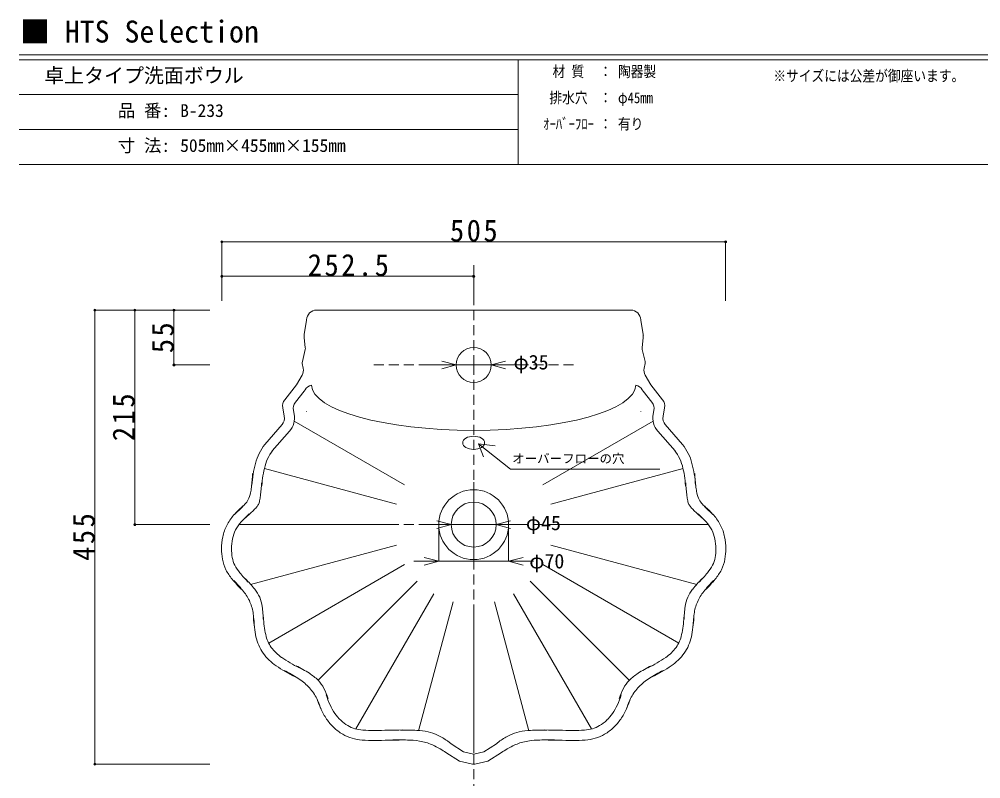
# Model space of a CAD drawing. Units: millimetres, scale not verified. Extents: x -1002 to 1017, y -687 to 676.
# Drawn here: x -1002 to -38, y -86 to 676 of the extents above; entities that cross this region are included whole.
import ezdxf
from ezdxf.enums import TextEntityAlignment as Align

# ---------------------------------------------------------------- set-up
doc = ezdxf.new("R2010")
doc.units = ezdxf.units.MM
doc.header["$LTSCALE"] = 5
doc.header["$PDMODE"] = 32
doc.header["$PDSIZE"] = 2
doc.linetypes.add('DASHED2', pattern=[3, 2, -1])
doc.layers.add('F-0', color=7, linetype='Continuous', lineweight=15)
doc.styles.add('ＭＳ ゴシック', font='')
doc.styles.get('ＭＳ ゴシック').set_extended_font_data('MS Gothic')

msp = doc.modelspace()

# ---------------------------------------------------------------- linework, layer by layer
at = {"layer": 'F-0'}
for p, q in [((1002.034, 640.036), (-1002.086, 640.036)), ((1002.034, 635.036), (-1002.086, 635.036)), ((-502.086, 635.036), (-502.086, 530.036)), ((-502.086, 600.036), (-1002.086, 600.036)), ((-502.086, 565.036), (-1002.086, 565.036)), ((1002.034, 530.036), (-1002.086, 530.036)), ((-799.155, 452.515), (-294.155, 452.515)), ((-799.155, 452.515), (-799.155, 393.316)), ((-294.155, 452.515), (-294.155, 393.316)), ((-799.155, 417.982), (-546.655, 417.982)), ((-799.155, 417.982), (-799.155, 393.316)), ((-546.655, 417.982), (-546.655, 393.316)), ((-926.198, -70.896), (-926.198, 384.104)), ((-926.198, 384.104), (-811.209, 384.104)), ((-886.227, 384.104), (-886.227, 169.104)), ((-886.227, 384.104), (-811.209, 384.104)), ((-847.013, 384.104), (-847.013, 329.104)), ((-847.013, 384.104), (-811.209, 384.104)), ((-546.655, 384.104), (-704.045, 384.104)), ((-546.655, 384.104), (-389.266, 384.104)), ((-716.478, 359.503), (-714.071, 373.948)), ((-376.833, 359.503), (-379.24, 373.948)), ((-715.379, 346.345), (-716.551, 356.738)), ((-377.932, 346.345), (-376.76, 356.738)), ((-718.352, 332.742), (-715.487, 344.612)), ((-374.959, 332.742), (-377.824, 344.612)), ((-847.013, 329.104), (-811.209, 329.104)), ((-717.447, 325.851), (-718.394, 330.589)), ((-504.444, 329.104), (-591.376, 329.104)), ((-588.866, 329.104), (-501.934, 329.104)), ((-564.155, 329.104), (-578.644, 332.986)), ((-529.155, 329.104), (-514.667, 332.986)), ((-375.864, 325.851), (-374.917, 330.589)), ((-718.593, 318.889), (-724.244, 309.104)), ((-374.718, 318.889), (-369.067, 309.104)), ((-736.045, 294.326), (-724.244, 309.104)), ((-357.266, 294.326), (-369.067, 309.104)), ((-725.35, 291.694), (-716.43, 302.863)), ((-715.585, 304.102), (-716.43, 302.863)), ((-715.583, 304.105), (-715.585, 304.102)), ((-377.728, 304.105), (-377.726, 304.102)), ((-377.726, 304.102), (-376.881, 302.863)), ((-367.961, 291.694), (-376.881, 302.863)), ((-736.428, 277.813), (-738.048, 286.186)), ((-727.353, 283.553), (-726.61, 279.713)), ((-714.045, 282.085), (-714.045, 282.527)), ((-379.266, 282.085), (-379.266, 282.527)), ((-365.958, 283.553), (-366.701, 279.713)), ((-356.883, 277.813), (-355.262, 286.186)), ((-615.937, 209.104), (-726.471, 272.92)), ((-477.373, 209.104), (-366.84, 272.92)), ((-738.711, 269.338), (-755.982, 249.544)), ((-731.176, 262.764), (-748.447, 242.969)), ((-362.135, 262.764), (-344.864, 242.969)), ((-354.6, 269.338), (-337.329, 249.544)), ((-541.864, 249.938), (-536.805, 237.122)), ((-541.864, 249.938), (-525.001, 248.251)), ((-623.93, 189.809), (-756.432, 225.313)), ((-469.381, 189.809), (-336.879, 225.313)), ((-546.655, 211.667), (-546.655, 134.448)), ((-546.655, 211.667), (-546.655, 134.448)), ((-886.227, 169.104), (-811.209, 169.104)), ((-626.655, 169.104), (-781.978, 169.104)), ((-569.155, 169.104), (-594.155, 169.104)), ((-569.155, 169.104), (-583.644, 172.986)), ((-569.155, 169.104), (-583.644, 165.221)), ((-581.655, 132.453), (-581.655, 169.104)), ((-569.155, 169.104), (-524.155, 169.104)), ((-524.155, 169.104), (-509.667, 172.986)), ((-524.155, 169.104), (-499.155, 169.104)), ((-524.155, 169.104), (-509.667, 165.221)), ((-511.655, 132.453), (-511.655, 169.104)), ((-511.655, 132.453), (-511.655, 169.104)), ((-466.655, 169.104), (-311.333, 169.104)), ((-623.93, 148.398), (-770.157, 109.216)), ((-469.381, 148.398), (-323.153, 109.216)), ((-581.655, 132.453), (-596.144, 136.335)), ((-511.655, 132.453), (-497.167, 136.335)), ((-615.937, 129.104), (-752.102, 50.489)), ((-581.655, 132.453), (-606.655, 132.453)), ((-581.655, 132.453), (-596.144, 128.571)), ((-581.655, 132.453), (-511.655, 132.453)), ((-511.655, 132.453), (-486.655, 132.453)), ((-511.655, 132.453), (-497.167, 128.571)), ((-477.373, 129.104), (-341.209, 50.489)), ((-603.224, 112.535), (-702.61, 13.149)), ((-490.087, 112.535), (-390.701, 13.149)), ((-586.655, 99.821), (-664.843, -35.603)), ((-506.655, 99.821), (-428.468, -35.603)), ((-567.361, 91.829), (-601.997, -37.432)), ((-546.655, 89.104), (-546.655, -59.438)), ((-546.655, 89.104), (-546.655, -59.438)), ((-525.95, 91.829), (-491.314, -37.432)), ((-572.916, -47.613), (-569.384, -50.661)), ((-520.395, -47.613), (-523.926, -50.661)), ((-926.198, -70.896), (-811.209, -70.896)), ((-547.925, -70.894), (-546.655, -70.894)), ((-545.385, -70.894), (-546.655, -70.894))]:
    msp.add_line(p, q, dxfattribs=at)
at = {"layer": 'F-0', "linetype": 'DASHED2'}
for p, q in [((-546.655, 329.104), (-546.655, 429.104)), ((-546.655, 329.104), (-646.655, 329.104)), ((-546.655, 329.104), (-446.655, 329.104)), ((-546.655, 329.104), (-446.655, 329.104)), ((-546.655, 329.104), (-546.655, -616.001)), ((-546.655, 169.104), (-696.655, 169.104)), ((-546.655, 169.104), (-396.655, 169.104)), ((-546.655, 169.104), (-396.655, 169.104))]:
    msp.add_line(p, q, dxfattribs=at)
at = {"layer": 'F-0'}
for points in [[(-529.155, 329.104), (-564.155, 329.104), (-578.644, 325.221)], [(-564.155, 329.104), (-529.155, 329.104), (-514.667, 325.221)], [(-541.864, 249.938), (-509.825, 224.643), (-360.017, 224.643)], [(-546.745, -60.894), (-556.899, -58.462), (-569.384, -50.661)], [(-546.566, -60.894), (-536.412, -58.462), (-523.926, -50.661)], [(-574.683, -59.142), (-560.815, -67.807), (-547.925, -70.894)], [(-518.628, -59.142), (-532.496, -67.807), (-545.385, -70.894)]]:
    msp.add_lwpolyline(points, dxfattribs=at)
for centre, radius in [((-546.655, 329.104), 17.5), ((-546.655, 329.104), 17.5), ((-546.655, 169.104), 35), ((-546.655, 169.104), 35), ((-546.655, 169.104), 22.5), ((-546.655, 169.104), 22.5)]:
    msp.add_circle(centre, radius, dxfattribs=at)
for centre, radius, start, end in [((-704.045, 374.104), 10, 90, 179.17403), ((-389.266, 374.104), 10, 0.82597, 90), ((-716.043, 374.277), 2, 350.53894, 359.17403), ((-377.267, 374.277), 2, 180.82597, 189.46106), ((-714.689, 358.072), 2, 170.53894, 186.43474), ((-706.614, 357.859), 10, 170.53894, 186.43474), ((-386.697, 357.859), 10, 353.56526, 9.46106), ((-378.622, 358.072), 2, 353.56526, 9.46106), ((-720.347, 345.785), 5, 346.42957, 6.43474), ((-372.964, 345.785), 5, 173.56526, 193.57043), ((-713.491, 331.569), 5, 166.42957, 191.30993), ((-379.82, 331.569), 5, 348.69007, 13.57043), ((-727.253, 323.89), 10, 329.99227, 11.30993), ((-366.058, 323.89), 10, 168.69007, 210.00773), ((-706.924, 299.104), 10, 102.88058, 149.99227), ((-386.387, 299.104), 10, 30.00773, 77.11942), ((-728.231, 288.086), 10, 141.39076, 190.95406), ((-717.536, 285.454), 10, 141.39076, 190.95406), ((-375.775, 285.454), 10, 349.04594, 38.60924), ((-365.08, 288.086), 10, 349.04594, 38.60924), ((-746.246, 275.913), 20, 318.89461, 10.95406), ((-347.065, 275.913), 20, 169.04594, 221.10539), ((-746.246, 275.913), 10, 318.89461, 10.95406), ((-347.065, 275.913), 10, 169.04594, 221.10539), ((-713.483, 216.585), 53.781, 142.2051, 164.97191), ((-713.483, 216.585), 43.781, 138.46454, 164.97191), ((-694.607, 201.945), 67.669, 139.865, 142.20508), ((-379.828, 216.585), 43.781, 15.02809, 41.53546), ((-398.704, 201.945), 67.669, 37.79492, 40.135), ((-379.828, 216.585), 53.781, 15.02809, 37.7949), ((-663.515, 203.17), 105.519, 164.972, 177.05662), ((-663.515, 203.17), 95.519, 164.972, 177.05662), ((-429.796, 203.17), 95.519, 2.94338, 15.028), ((-429.796, 203.17), 105.519, 2.94338, 15.028), ((-919.89, 226.289), 151.762, 352.52048, 355.05858), ((-971.102, 230.717), 203.166, 355.05852, 357.05672), ((-122.209, 230.717), 203.166, 182.94328, 184.94148), ((-173.421, 226.289), 151.762, 184.94142, 187.47952), ((-920.219, 226.333), 152.094, 350.41114, 352.52048), ((-900.92, 216.542), 141.762, 352.52048, 355.05858), ((-952.133, 220.97), 193.166, 355.05852, 357.05672), ((-141.178, 220.97), 193.166, 182.94328, 184.94148), ((-192.391, 216.542), 141.762, 184.94142, 187.47952), ((-173.092, 226.333), 152.094, 187.47952, 189.58886), ((-793.502, 205.729), 23.851, 317.38069, 331.00834), ((-791.417, 204.573), 21.467, 331.00832, 350.41122), ((-772.448, 194.826), 11.467, 331.00832, 350.41122), ((-901.249, 216.585), 142.094, 350.41114, 352.52048), ((-192.062, 216.585), 142.094, 187.47952, 189.58886), ((-320.863, 194.826), 11.467, 189.58878, 208.99168), ((-301.894, 204.573), 21.467, 189.58878, 208.99168), ((-299.809, 205.729), 23.851, 208.99166, 222.61931), ((-711.038, 111.046), 101.765, 131.28157, 138.45128), ((-882.888, 288.338), 145.569, 313.16096, 315.38923), ((-877.458, 282.982), 137.942, 315.38921, 317.38076), ((-863.918, 278.591), 135.569, 313.16096, 315.38923), ((-858.489, 273.235), 127.942, 315.38921, 317.38076), ((-774.533, 195.982), 13.851, 317.38069, 331.00834), ((-318.778, 195.982), 13.851, 208.99166, 222.61931), ((-234.822, 273.235), 127.942, 222.61924, 224.61079), ((-229.392, 278.591), 135.569, 224.61077, 226.83904), ((-215.853, 282.982), 137.942, 222.61924, 224.61079), ((-382.273, 111.046), 101.765, 41.54872, 48.71843), ((-210.423, 288.338), 145.569, 224.61077, 226.83904), ((-750.489, 146.009), 49.05, 138.45132, 152.86737), ((-905.655, 312.616), 178.851, 311.2815, 313.16099), ((-711.038, 111.046), 91.765, 131.28157, 138.45128), ((-886.685, 302.869), 168.851, 311.2815, 313.16099), ((-206.625, 302.869), 168.851, 226.83901, 228.7185), ((-382.273, 111.046), 91.765, 41.54872, 48.71843), ((-187.656, 312.616), 178.851, 226.83901, 228.7185), ((-342.822, 146.009), 49.05, 27.13263, 41.54868), ((-755.175, 148.41), 43.785, 152.86745, 168.81093), ((-755.175, 148.41), 33.785, 152.86745, 168.81093), ((-750.489, 146.009), 39.05, 138.45132, 152.86737), ((-342.822, 146.009), 39.05, 27.13263, 41.54868), ((-338.136, 148.41), 33.785, 11.18907, 27.13255), ((-338.136, 148.41), 43.785, 11.18907, 27.13255), ((-735.744, 144.566), 63.592, 168.81096, 179.58265), ((-735.744, 144.566), 53.592, 168.81096, 179.58265), ((-357.567, 144.566), 53.592, 0.41735, 11.18904), ((-357.567, 144.566), 63.592, 0.41735, 11.18904), ((-741.021, 144.605), 58.315, 179.58269, 190.03627), ((-741.021, 144.605), 48.315, 179.58269, 190.03627), ((-352.289, 144.605), 48.315, 349.96373, 0.41731), ((-352.289, 144.605), 58.315, 349.96373, 0.41731), ((-761.627, 140.958), 27.39, 190.03632, 207.16513), ((-331.684, 140.958), 27.39, 332.83487, 349.96368), ((-761.627, 140.958), 37.389, 190.03632, 207.16513), ((-749.686, 147.086), 40.811, 207.16518, 219.88483), ((-343.625, 147.086), 40.811, 320.11517, 332.83482), ((-331.684, 140.958), 37.389, 332.83487, 349.96368), ((-749.686, 147.086), 50.811, 207.16518, 219.88483), ((-622.513, 253.362), 206.544, 219.88485, 223.42568), ((-470.798, 253.362), 206.544, 316.57432, 320.11515), ((-343.625, 147.086), 50.811, 320.11517, 332.83482), ((-622.513, 253.362), 216.544, 219.88485, 223.42568), ((-939.748, -31.651), 210.473, 39.47341, 43.42574), ((-920.861, -22.987), 200.473, 39.47341, 43.42574), ((-172.449, -22.987), 200.473, 136.57426, 140.52659), ((-153.563, -31.651), 210.473, 136.57426, 140.52659), ((-470.798, 253.362), 216.544, 316.57432, 320.11515), ((-811.384, 74.064), 44.181, 23.37516, 39.47349), ((-792.497, 82.728), 34.181, 23.37516, 39.47349), ((-300.814, 82.728), 34.181, 140.52651, 156.62484), ((-281.927, 74.064), 44.181, 140.52651, 156.62484), ((-811.135, 74.172), 43.91, 7.17444, 23.37517), ((-792.249, 82.835), 33.91, 7.17444, 23.37517), ((-951.926, 62.736), 194.847, 3.13965, 7.17446), ((-141.385, 62.736), 194.847, 172.82554, 176.86035), ((-301.062, 82.835), 33.91, 156.62483, 172.82556), ((-282.176, 74.172), 43.91, 156.62483, 172.82556), ((-970.812, 54.072), 204.847, 3.13965, 7.17446), ((-122.499, 54.072), 204.847, 172.82554, 176.86035), ((-642.456, 82.596), 125.064, 183.13972, 191.89598), ((-642.456, 82.596), 115.064, 183.13972, 191.89598), ((-450.855, 82.596), 115.064, 348.10402, 356.86028), ((-450.855, 82.596), 125.064, 348.10402, 356.86028), ((-721.548, 65.935), 34.237, 191.89604, 215.36588), ((-371.763, 65.935), 34.237, 324.63412, 348.10396), ((-721.548, 65.935), 44.237, 191.89604, 215.36588), ((-371.763, 65.935), 44.237, 324.63412, 348.10396), ((-716.82, 69.29), 50.035, 215.36594, 236.21137), ((-716.82, 69.29), 40.035, 215.36594, 236.21137), ((-376.491, 69.29), 40.035, 303.78863, 324.63406), ((-376.491, 69.29), 50.035, 303.78863, 324.63406), ((-631.067, 197.441), 194.229, 236.21135, 242.18984), ((-462.244, 197.441), 194.229, 297.81016, 303.78865), ((-631.067, 197.441), 204.229, 236.21135, 242.18984), ((-836.532, -166.326), 214.153, 57.92246, 62.18981), ((-819.769, -152.827), 204.153, 57.92246, 62.18981), ((-737.011, -20.785), 48.321, 44.68652, 57.92247), ((-356.3, -20.785), 48.321, 122.07753, 135.31348), ((-273.542, -152.827), 204.153, 117.81019, 122.07754), ((-256.779, -166.326), 214.153, 117.81019, 122.07754), ((-462.244, 197.441), 204.229, 297.81016, 303.78865), ((-753.775, -34.284), 58.321, 44.68652, 57.92247), ((-727.134, -11.015), 34.428, 27.82799, 44.68648), ((-366.177, -11.015), 34.428, 135.31352, 152.17201), ((-339.536, -34.284), 58.321, 122.07753, 135.31348), ((-743.898, -24.514), 44.428, 27.82799, 44.68648), ((-750.235, -23.209), 60.55, 17.3492, 27.82794), ((-343.076, -23.209), 60.55, 152.17206, 162.6508), ((-349.413, -24.514), 44.428, 135.31352, 152.17201), ((-766.999, -36.709), 70.55, 17.3492, 27.82794), ((-609.994, 25.002), 98.514, 197.34921, 204.33141), ((-609.994, 25.002), 88.514, 197.34921, 204.33141), ((-483.317, 25.002), 88.514, 335.66859, 342.65079), ((-326.312, -36.709), 70.55, 152.17206, 162.6508), ((-483.317, 25.002), 98.514, 335.66859, 342.65079), ((-640.869, 11.041), 64.629, 204.33144, 214.64184), ((-640.869, 11.041), 54.629, 204.33144, 214.64184), ((-452.442, 11.041), 54.629, 325.35816, 335.66856), ((-452.442, 11.041), 64.629, 325.35816, 335.66856), ((-648.894, 5.497), 54.875, 214.6418, 226.24755), ((-648.894, 5.497), 44.875, 214.6418, 226.24755), ((-653.661, 0.518), 37.982, 226.2475, 239.62803), ((-439.65, 0.518), 37.982, 300.37197, 313.7525), ((-444.417, 5.497), 44.875, 313.75245, 325.3582), ((-444.417, 5.497), 54.875, 313.75245, 325.3582), ((-653.661, 0.518), 47.982, 226.2475, 239.62803), ((-656.482, -4.297), 32.402, 239.628, 253.59886), ((-655.079, 0.469), 37.37, 253.59882, 265.92888), ((-647.978, 100.245), 137.399, 265.92888, 270.7779), ((-696.1, 3644.338), 3681.818, 270.77793, 271.21498), ((-613.614, -333.363), 296.534, 88.06876, 91.21502), ((-605.682, -98.129), 61.166, 77.41007, 88.06879), ((-601.596, -79.837), 42.424, 63.63804, 77.41001), ((-491.715, -79.837), 42.424, 102.58999, 116.36196), ((-487.629, -98.129), 61.166, 91.93121, 102.58993), ((-479.697, -333.363), 296.534, 88.78498, 91.93124), ((-397.211, 3644.338), 3681.818, 268.78502, 269.22207), ((-445.333, 100.245), 137.399, 269.2221, 274.07112), ((-438.232, 0.469), 37.37, 274.07112, 286.40118), ((-436.829, -4.297), 32.402, 286.40114, 300.372), ((-439.65, 0.518), 47.982, 300.37197, 313.7525), ((-656.482, -4.297), 42.402, 239.628, 253.59886), ((-655.079, 0.469), 47.37, 253.59882, 265.92888), ((-647.978, 100.245), 147.399, 265.92888, 270.7779), ((-696.1, 3644.338), 3691.818, 270.77793, 271.21498), ((-621.053, -353.128), 306.534, 88.06876, 91.21502), ((-613.121, -117.894), 71.166, 77.41007, 88.06879), ((-618.242, -113.425), 79.91, 55.44381, 63.63797), ((-475.069, -113.425), 79.91, 116.36203, 124.55619), ((-480.19, -117.894), 71.166, 91.93121, 102.58993), ((-472.258, -353.128), 306.534, 88.78498, 91.93124), ((-397.211, 3644.338), 3691.818, 268.78502, 269.22207), ((-445.333, 100.245), 147.399, 269.2221, 274.07112), ((-438.232, 0.469), 47.37, 274.07112, 286.40118), ((-436.829, -4.297), 42.402, 286.40114, 300.372), ((-609.036, -99.601), 52.424, 63.63804, 77.41001), ((-625.682, -133.19), 89.91, 55.44381, 63.63797), ((-467.629, -133.19), 89.91, 116.36203, 124.55619), ((-484.275, -99.601), 52.424, 102.58999, 116.36196)]:
    msp.add_arc(centre, radius, start, end, dxfattribs=at)
for major_axis, start_param, end_param in [((162.5, 0), 3.1471231, 4.712389), ((-162.5, 0), 1.5707963, 3.1360623)]:
    msp.add_ellipse((-546.655, 309.104), major_axis=major_axis, ratio=0.28, start_param=start_param, end_param=end_param, dxfattribs=at)
for major_axis in [(11, 0), (-11, 0)]:
    msp.add_ellipse((-546.655, 251.146), major_axis=major_axis, ratio=0.6, dxfattribs=at)
for p in [(-799.155, 452.515), (-294.155, 452.515), (-799.155, 417.982), (-546.655, 417.982), (-926.198, 384.104), (-886.227, 384.104), (-847.013, 384.104), (-847.013, 329.104), (-886.227, 169.104), (-926.198, -70.896)]:
    msp.add_point(p, dxfattribs=at)

# ---------------------------------------------------------------- texts
at = {"layer": 'F-0', "style": 'ＭＳ ゴシック'}
for s, height, p in [('■ HTS Selection', 21.99, (-1001.367, 645.583)), ('卓上タイプ洗面ボウル', 14.66, (-977.086, 607.536)), ('品 番:', 12.83, (-903.336, 573.786)), ('B-233', 12.83, (-840.774, 573.786)), ('寸 法:', 12.83, (-903.336, 538.786)), ('505mm×455mm×155mm', 12.83, (-840.774, 538.786)), ('φ35', 14.66, (-506.675, 320.217)), ('φ45', 14.66, (-494.342, 159.201)), ('φ70', 14.66, (-490.916, 120.831))]:
    msp.add_text(s, height=height, dxfattribs=at).set_placement(p, align=Align.BOTTOM_LEFT)
at = {"layer": 'F-0', "style": 'ＭＳ ゴシック', "width": 0.85}
for s, p in [('材 質', (-467.711, 614.411)), ('：', (-420.836, 614.411)), ('陶器製', (-402.086, 614.411)), ('※サイズには公差が御座います。', (-246.359, 610.036)), ('排水穴', (-470.836, 588.161)), ('：', (-420.836, 588.161)), ('φ45mm', (-402.086, 588.161)), ('ｵｰﾊﾞｰﾌﾛｰ', (-477.086, 561.911)), ('：', (-420.836, 561.911)), ('有り', (-402.086, 561.911))]:
    msp.add_text(s, height=11, dxfattribs=at).set_placement(p, align=Align.BOTTOM_LEFT)
at = {"layer": 'F-0', "color": 4, "style": 'ＭＳ ゴシック'}
msp.add_text('オーバーフローの穴', height=9.164, dxfattribs=at).set_placement((-508.044, 228.024), align=Align.BOTTOM_LEFT)
at = {"layer": 'F-0', "color": 3, "char_height": 21.99, "attachment_point": 7, "style": 'ＭＳ ゴシック'}
for s, insert in [('\\T1.18;\\W0.95;505', (-570.405, 452.515)), ('\\T1.18;\\W0.95;252.5', (-712.905, 417.982))]:
    msp.add_mtext(s, dxfattribs=dict(at, insert=insert))
at = {"layer": 'F-0', "color": 3, "char_height": 21.99, "attachment_point": 7, "rotation": 90, "style": 'ＭＳ ゴシック'}
for s, insert in [('\\T1.17;\\W0.95;55', (-847.013, 340.979)), ('\\T1.18;\\W0.95;215', (-886.227, 252.854)), ('\\T1.18;\\W0.95;455', (-926.198, 132.854))]:
    msp.add_mtext(s, dxfattribs=dict(at, insert=insert))

doc.saveas('drawing.dxf')
